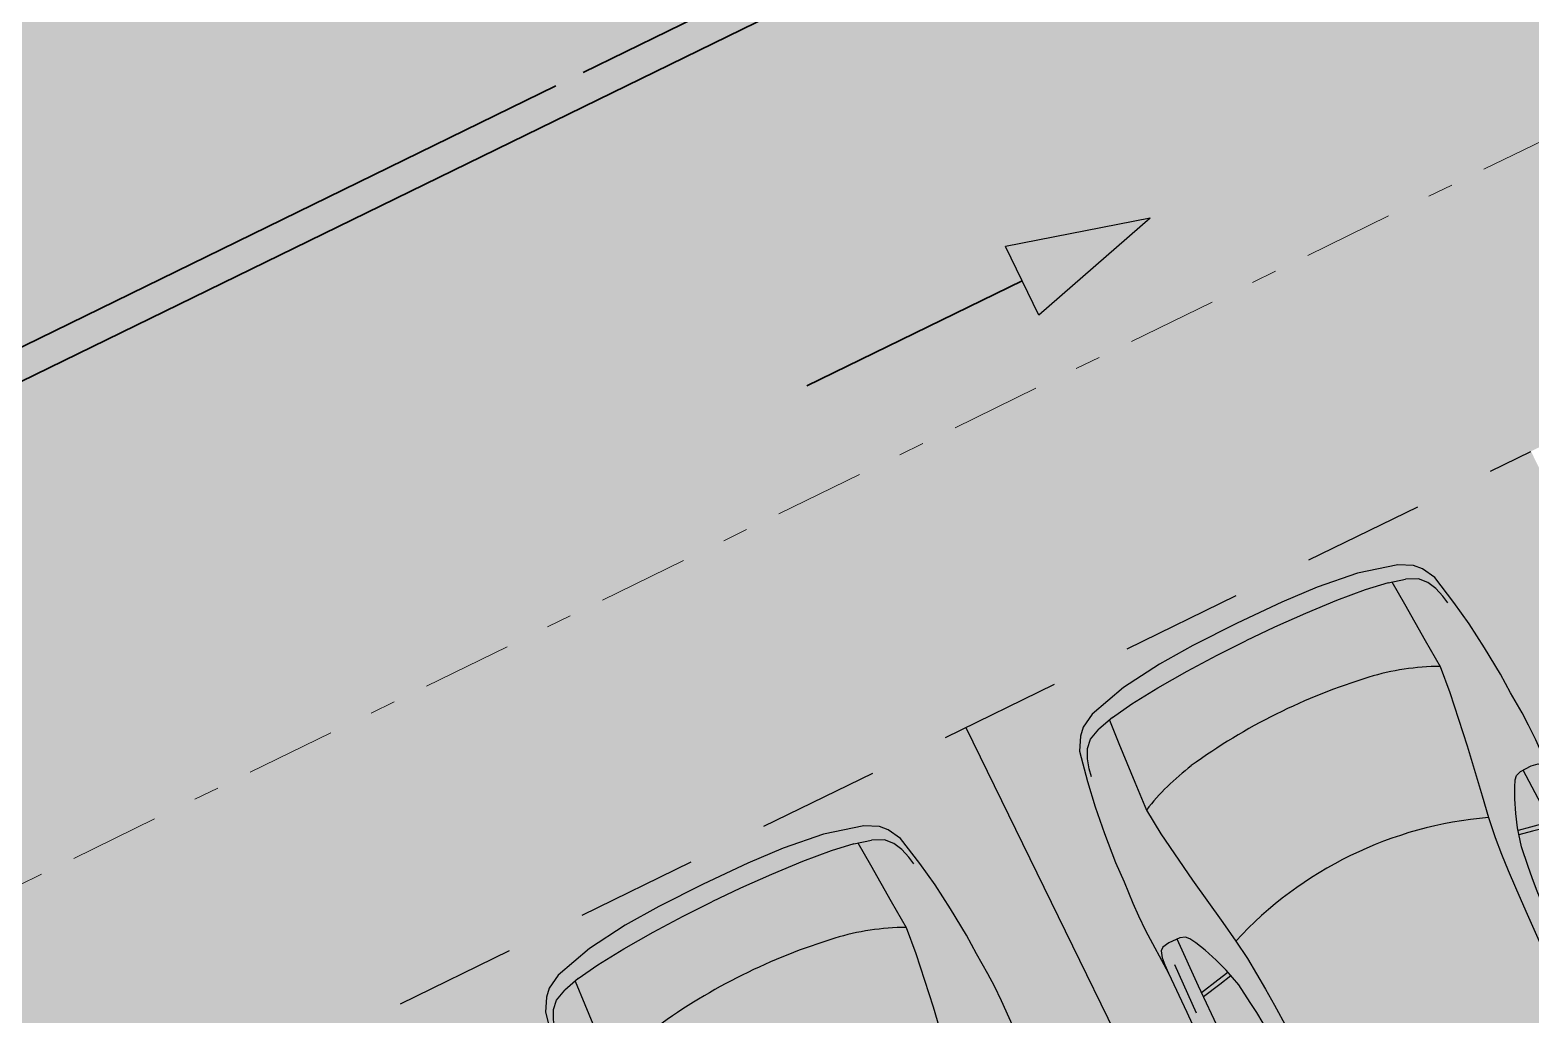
# Model space of a CAD drawing. Header units: metres. Extents: x 7511783 to 7512372, y 4692307 to 4692611.
# Drawn here: x 7511878.24 to 7511884.13, y 4692367.49 to 4692371.36 of the extents above; entities that cross this region are included whole.
import ezdxf

# ---------------------------------------------------------------- set-up
doc = ezdxf.new("R2010")
doc.units = ezdxf.units.M
doc.linetypes.add('Dot & Dashed', pattern=[670.2777624130249, 352.777767181396, -176.388883590699, 0, -141.11111164093])
doc.linetypes.add('Long Dashed', pattern=[793.7499761581423, 476.2499928474427, -317.4999833106997])
for name, color, linetype, lineweight, true_color in [('A - Fill Zone_Pen_No__102', 7, 'Continuous', 0, 0xcccccc), ('A - Fill Zone_Pen_No__176', 7, 'Continuous', 0, 0x93a0c6), ('A - Muret_Pen_No__102', 7, 'Continuous', 0, 0xcccccc), ('A -Polyline_Pen_No__48', 7, 'Continuous', 0, 0xa80f02), ('A -Polyline_Pen_No__8', 7, 'Continuous', 0, 0xa80f02), ('Marker - Section_Pen_No__85', 7, 'Continuous', 0, 0x80c2ff)]:
    doc.layers.add(name, color=color, linetype=linetype, lineweight=lineweight, true_color=true_color)
for name, color, linetype, lineweight in [('A - Muret', 7, 'Continuous', 0), ('A - Muret_Pen_No__7', 7, 'Continuous', 0), ('A -Polyline', 7, 'Continuous', 0), ('A -Polyline_Pen_No__42', 8, 'Continuous', 0), ('bodrum 1 garazhat projekt', 7, 'Continuous', 0), ('garazhat-netw-amiri - b1', 20, 'Continuous', 0), ('Interior - Furniture _Pen_No__42', 8, 'Continuous', 0), ('Marker - Section', 7, 'Continuous', 0)]:
    doc.layers.add(name, color=color, linetype=linetype, lineweight=lineweight)

# ---------------------------------------------------------------- blocks, each defined once
blk = doc.blocks.new('Wall_36', base_point=(28500.00000000001, -19000.83534970144))
at = {"layer": 'A - Muret_Pen_No__102', "linetype": 'Continuous', "lineweight": 0, "true_color": 0xcccccc}
blk.add_hatch(color=254, dxfattribs=at).paths.add_polyline_path([(37900, -18880.83528241819), (32600.0000596047, -18880.83528241819), (32600.0000596047, -19000.83597085249), (37900, -19000.83597085249)])
at = {"layer": 'A - Muret_Pen_No__7', "color": 7, "linetype": 'Continuous', "lineweight": 35, "flags": 128}
for points in [[(35189.99999999999, -18880.83534970144), (32599.99999999999, -18880.83534970144)], [(37900, -18880.83534970144), (35309.99999999999, -18880.83534970144)], [(32600.00000000004, -19000.83534970144), (37900.00000000002, -19000.83534970144)]]:
    blk.add_lwpolyline(points, dxfattribs=at)
blk = doc.blocks.new('Car 05 22')
at = {"layer": 'Interior - Furniture _Pen_No__42', "color": 8, "linetype": 'Continuous', "lineweight": 25}
for p, q in [((1961.117547741, 983.2211582230001), (1928.938242309, 983.2211582230001)), ((1928.938242309, 983.2211582230001), (1957.843908175, 858.0544967500001)), ((1996.903176747, 974.9060932166), (1961.117547741, 983.2211582230001)), ((2026.89661068, 945.007687052), (1996.903176747, 974.9060932166)), ((2054.5732194, 897.577022836), (2026.89661068, 945.007687052)), ((2067.91700908, 857.6794056350002), (2054.5732194, 897.577022836)), ((-372.3345973750002, 830.2299334650002), (-483.1389679684001, 817.2581826864)), ((-251.752794228, 841.0437339470001), (-372.3345973750002, 830.2299334650002)), ((-168.2198443133, 844.6061713611999), (-251.752794228, 841.0437339470001)), ((-78.35772569479998, 850.6357850930001), (-168.2198443133, 844.6061713611999)), ((-24.036324899, 852.2918850640001), (-78.35772569479998, 850.6357850930001)), ((40.3182760438, 852.333685063), (-24.036324899, 852.2918850640001)), ((230.8030912739, 845.5192631063), (40.3182760438, 852.333685063)), ((129.0398444, 820.468777931), (138.8862428820001, 832.3883788069999)), ((138.8862428820001, 832.3883788069999), (165.168377873, 840.2758852750001)), ((165.168377873, 840.2758852750001), (194.733578306, 844.324685204)), ((194.733578306, 844.324685204), (230.803091274, 845.519263106)), ((400.0158099590001, 847.5968063790001), (230.8030912739, 845.5192631063)), ((590.7241636140001, 851.6786068920002), (400.0158099590001, 847.5968063790001)), ((856.5325990199999, 856.1697074550001), (590.7241636140001, 851.6786068920002)), ((1129.8609284, 858.5331077519999), (856.5325990199999, 856.1697074550001)), ((1119.51383092, 833.267204581), (1115.14443198, 808.9482015290001)), ((1120.16623076, 836.3248049650001), (1119.51383092, 833.267204581)), ((1120.69723063, 838.160005195), (1120.16623076, 836.3248049650001)), ((1129.8609284, 858.5331077519999), (1120.69723063, 838.160005195)), ((1536.1071561, 860.3802508980001), (1129.8609284, 858.5331077519999)), ((1162.63563846, 830.4777734580001), (1220.13025657, 829.0713745190002)), ((1220.13025657, 829.0713745190002), (1369.65750367, 831.4890726950001)), ((1957.843908175, 858.0544967500001), (1536.1071561, 860.3802508980001)), ((1957.84390817, 858.0544967500001), (1977.22141076, 777.427813481)), ((2119.91703998, 857.4374531180001), (2067.91700908, 857.6794056350002)), ((2075.28112592, 835.6608695470001), (2067.91700908, 857.6794056350002)), ((2075.2191259, 809.398389361), (2075.28112592, 835.6608695470001)), ((2193.165590015, 856.4504063259001), (2119.91703998, 857.4374531180001)), ((2166.81146925, 813.8145374840001), (2182.27381684, 834.0818412380002)), ((2182.27381684, 834.0818412380002), (2193.16559002, 856.4504063260001)), ((2808.01466132, 852.5547640039999), (2193.165590015, 856.4504063259001)), ((2855.7113639, 852.6327640009999), (2808.01466132, 852.5547640039999)), ((2808.01466132, 852.5547640039999), (2876.86636504, 843.3172643940001)), ((2891.44016583, 852.528764005), (2855.7113639, 852.6327640009999)), ((2876.86636504, 843.3172643940001), (2954.16376923, 813.731165643)), ((2922.51356751, 852.0343640259999), (2891.44016583, 852.528764005)), ((2904.11849592, 832.8863289209999), (2905.06820589, 832.837990116)), ((2945.17226874, 849.4061641369999), (2922.51356751, 852.0343640259999)), ((2989.61447115, 839.6482645490003), (2945.17226874, 849.4061641369999)), ((3013.55027244, 833.064864827), (2989.61447115, 839.6482645490003)), ((3154.26138006, 782.5577669589999), (3013.55027244, 833.064864827)), ((-706.3378894982, 775.7872218095), (-757.6903274910002, 747.022066986)), ((-585.227090103, 801.027979058), (-706.3378894982, 775.7872218095)), ((-626.571782751, 772.4860242179999), (-664.8727541800001, 760.961322365)), ((-594.8871138119998, 778.489558035), (-626.571782751, 772.4860242179999)), ((-483.1389679684001, 817.2581826864), (-585.227090103, 801.027979058)), ((124.560977278, 791.396786131), (129.0398444, 820.468777931)), ((125.693926866, 743.8968737240001), (124.560977278, 791.396786131)), ((210.873013229, 809.231738788), (418.0703055720001, 816.1926024380002)), ((813.6270094460001, 769.327996556), (521.950780327, 764.672895972)), ((1108.59023357, 773.98329714), (813.6270094460001, 769.327996556)), ((1036.25651944, 772.8416796290002), (996.5002997029999, 578.7916468290002)), ((1041.96657906, 578.0240872360001), (1107.56627095, 773.967136299)), ((1173.32542975, 774.8950612010001), (1090.33970038, 577.8925306800002)), ((1115.14443198, 808.9482015290001), (1108.59023357, 773.98329714)), ((1108.59023357, 773.98329714), (1537.61805657, 780.0259473990001)), ((1537.61805657, 780.0256115210001), (1974.99295641, 786.0764425990001)), ((1939.15395607, 686.22492547), (1995.917261, 777.427813481)), ((1977.22141076, 777.427813481), (2019.59119012, 777.427813481)), ((2019.59119012, 777.427813481), (2044.48611622, 783.069509224)), ((2044.48611622, 783.069509224), (2063.35562216, 792.2740022800001)), ((2063.35562216, 792.2740022800001), (2070.42572439, 799.8521965630001)), ((2068.68333559, 787.696981005), (2065.39356605, 794.4584027669999)), ((2068.68333559, 787.696981005), (2148.02030692, 790.4828861469999)), ((2070.42572439, 799.8521965630001), (2075.2191259, 809.398389361)), ((2106.51930118, 732.1586113790001), (2148.02030692, 790.4828861469999)), ((2148.02030692, 790.4828861469999), (2166.81146925, 813.8145374840001)), ((2148.02030692, 790.4828861469999), (2205.61920777, 792.204186117)), ((2205.61920777, 792.204186117), (2227.21980808, 791.0038861380001)), ((2226.59190807, 769.8777067159999), (2213.53100788, 762.9814866290001)), ((2234.36910819, 773.9630864369999), (2226.59190807, 769.8828865080001)), ((2227.21980808, 791.0038861380001), (2232.61990816, 790.0299861550001)), ((2232.61990816, 790.0299861550001), (2237.93539134, 787.287122525)), ((2238.46067648, 776.864360243), (2234.36910819, 773.9630864369999)), ((2240.81890828, 784.0391862600001), (2237.93539134, 787.287122525)), ((2238.46067648, 776.864360243), (2240.85090828, 780.520986322)), ((2240.85090828, 780.520986322), (2240.81890828, 784.0391862600001)), ((2954.16376923, 813.731165643), (3075.78877375, 774.6896785450001)), ((3100.48402088, 763.1120866269999), (3075.78877375, 774.6896785450001)), ((3235.883818752, 747.6101556219), (3154.26138006, 782.5577669589999)), ((-784.8200333720001, 721.8124613509999), (-815.0478655078001, 667.7598955197003)), ((-757.6903274910002, 747.022066986), (-784.8200333720001, 721.8124613509999)), ((-729.425104913, 716.3992494200002), (-750.5770825730001, 669.7773949330001)), ((-701.0941271610001, 743.2591195180001), (-729.425104913, 716.3992494200002)), ((-664.8727541800001, 760.961322365), (-701.0941271610001, 743.2591195180001)), ((327.3887276080001, 761.9208956260001), (125.394377448, 756.455747737)), ((132.4291391170001, 722.8048827370001), (125.693926866, 743.8968737240001)), ((146.670770152, 710.6062742990001), (132.4291391170001, 722.8048827370001)), ((171.252864179, 696.6287725440002), (146.670770152, 710.6062742990001)), ((521.950780327, 764.672895972), (327.3887276080001, 761.9208956260001)), ((355.2943663540001, 762.315609428), (339.1227247570001, 683.1192857359999)), ((373.4006373970001, 762.571715197), (357.2289958010001, 683.375391506)), ((2000.39650233, 701.5917706940002), (2213.53100788, 762.9814866290001)), ((2213.53100788, 762.9814866290001), (2238.34670825, 752.240186817)), ((2238.34670825, 752.240186817), (2258.53170854, 739.7174870370001)), ((2258.53170854, 739.7174870370001), (2269.0398087, 731.086787188)), ((2269.0398087, 731.086787188), (2278.83550884, 721.9650873480001)), ((2278.83550884, 721.9650873480001), (2293.79610906, 697.650987774)), ((3022.47491973, 758.305686711), (3023.66221975, 762.4851866380001)), ((3024.49924208, 753.7186598590001), (3022.47491973, 758.305686711)), ((3023.66221975, 762.4851866380001), (3034.64521991, 765.0503865930001)), ((3037.91041996, 743.452886971), (3024.49924208, 753.7186598590001)), ((3034.64521991, 765.0503865930001), (3046.93432009, 763.817386614)), ((3050.61522015, 730.6688871950001), (3037.91041996, 743.452886971)), ((3046.93432009, 763.817386614), (3060.9451203, 762.9292866300001)), ((3064.50712035, 714.6457874760001), (3050.61522015, 730.6688871950001)), ((3060.9451203, 762.9292866300001), (3089.85712072, 757.3861867269999)), ((3076.97452053, 697.807687771), (3064.50712035, 714.6457874760001)), ((3089.85712072, 757.3861867269999), (3108.43932099, 751.4304868319999)), ((3114.13862108, 753.311186799), (3100.48402088, 763.1120866269999)), ((3108.43932099, 751.4304868319999), (3122.8656212, 746.435986919)), ((3122.8656212, 746.435986919), (3114.13862108, 753.311186799)), ((3170.0706946, 726.5554905960001), (3122.8656212, 746.435986919)), ((3211.69204952, 701.0151137130001), (3170.0706946, 726.5554905960001)), ((3269.07948628, 728.3294692490001), (3235.883818752, 747.6101556219)), ((3298.56678787, 705.6390702070001), (3269.07948628, 728.3294692490001)), ((-815.0478655078001, 667.7598955197003), (-855.0523550635, 511.0116477078998)), ((-768.27197925, 602.2788720830002), (-750.5770825730001, 669.7773949330001)), ((212.566754139, 676.5412700230003), (171.252864179, 696.6287725440002)), ((266.3151410770001, 654.566867265), (212.566754139, 676.5412700230003)), ((319.490328155, 636.426864989), (266.3151410770001, 654.566867265)), ((339.1227247570001, 683.1192857359999), (329.5580559370001, 633.867334886)), ((357.2289958010001, 683.375391506), (346.76505809, 629.492778784)), ((2000.39650233, 701.5917706940002), (1730.35620914, 633.8338533080002)), ((1952.84760406, 621.338789111), (2122.04550654, 659.9572884350001)), ((2122.04550654, 659.9572884350001), (2293.79610906, 697.650987774)), ((2293.79610906, 697.650987774), (2317.1870094, 700.7385877199999)), ((2293.79610906, 697.6386630720001), (2293.79610906, 697.650987774)), ((2317.1870094, 700.7385877199999), (2345.74280982, 702.7498876850002)), ((2355.13419975, 639.912801441), (2317.1870094, 700.7385877199999)), ((2345.74280982, 702.7498876850002), (2378.92931031, 702.0184876970001)), ((2410.10490185, 649.1086815510001), (2378.92931031, 702.0184876970001)), ((2378.92931031, 702.0184876970001), (2410.57231077, 694.202887834)), ((2436.02871163, 583.2244924540001), (2410.10490185, 649.1086815510001)), ((2410.57231077, 694.202887834), (2410.58631694, 694.1782473540002)), ((2428.73881104, 681.706188053), (2410.57231077, 694.202887834)), ((2428.73881104, 681.706188053), (2457.25830016, 700.0355353230001)), ((2428.77597173, 681.7007453250001), (2428.73881104, 681.706188053)), ((2428.77597173, 681.7007453250001), (2456.66545813, 639.8418234830003)), ((2457.25830016, 700.0355353230001), (2535.4819126, 697.9905877680001)), ((2535.4226126, 697.9916562040003), (2673.21491462, 695.5089878119999)), ((2535.46586986, 697.9894090810001), (2535.4819126, 697.988971943)), ((2673.21491462, 695.5089878119999), (2787.200816290001, 691.4809878819999)), ((2787.200816290001, 691.4809878819999), (2868.41581748, 687.223087957)), ((2868.39588233, 687.2248867100001), (2959.72331881, 678.984388101)), ((2959.72331881, 678.984388101), (2868.41581748, 687.1969879569999)), ((2959.72331881, 678.984388101), (3047.2313201, 666.2002883250001)), ((3047.20992906, 666.2041971140002), (3100.00912087, 656.556188494)), ((3100.00912087, 656.556188494), (3076.97452053, 697.807687771)), ((3152.92075342, 553.873393456), (3100.00912087, 656.556188494)), ((3254.25934432, 663.1775183300001), (3211.69204952, 701.0151137130001)), ((3301.86726379, 602.8090087200001), (3254.25934432, 663.1775183300001)), ((3337.33388997, 663.380671991), (3298.56678787, 705.6390702070001)), ((3374.49419199, 603.583974516), (3337.33388997, 663.380671991)), ((-768.27197925, 602.2788720830002), (-782.764796709, 510.0106247469999)), ((-764.3441764490001, 617.261773195), (-665.7281459970001, 623.9546285630003)), ((-665.7281459970001, 623.9546285630003), (-500.877431885, 634.180288886)), ((-500.877431885, 634.180288886), (-383.0238853850001, 641.9613403830001)), ((-383.0238853850001, 641.9613403830001), (-274.2208861730001, 631.3184000780001)), ((-274.2208861730001, 631.3184000780001), (-56.40485420300001, 600.536895199)), ((-56.40485420300001, 600.536895199), (145.941775497, 566.5900898169999)), ((392.7088835140001, 617.8124267930001), (319.490328155, 636.426864989)), ((474.8166917820001, 607.105387857), (392.7088835140001, 617.8124267930001)), ((521.3449804749999, 601.6186871690002), (474.8166917820001, 607.105387857)), ((569.993568652, 596.838186569), (521.3449804749999, 601.6186871690002)), ((652.59274858, 590.9845858339999), (569.993568652, 596.838186569)), ((772.8388193580001, 584.9903850819999), (652.59274858, 590.9845858339999)), ((1483.8761315, 590.1361862749999), (1403.02450604, 584.4121905939999)), ((1562.00595611, 600.5964783840001), (1483.8761315, 590.1361862749999)), ((1730.35620914, 633.8338533080002), (1562.00595611, 600.5964783840001)), ((1779.61280153, 581.7538898049999), (1952.84760406, 621.338789111)), ((2379.77420337, 575.387091212), (2355.13301598, 639.9159014410001)), ((2456.66545813, 639.8418234830003), (2487.23639187, 574.2621729599999)), ((3301.86726379, 602.8090087200001), (3346.01551313, 501.42179807)), ((3418.40079436, 512.743978351), (3374.49419199, 603.583974516)), ((145.941775497, 566.5900898169999), (233.261172115, 552.312592089)), ((233.261172115, 552.312592089), (315.3092800730001, 541.359190513)), ((315.2936019620001, 541.3606176840001), (384.2945810830001, 535.0794906230002)), ((384.2815104790001, 535.0803623180001), (454.174320738, 530.4191213629999)), ((454.170282107, 530.4193907049998), (526.242583163, 526.2868907769998)), ((907.266686691, 580.298084493), (772.8388193580001, 584.9903850819999)), ((1041.96657906, 578.0240872360001), (907.266686691, 580.298084493)), ((1227.79815085, 577.518695794), (1041.96657906, 578.0240872360001)), ((1316.09897866, 580.475793563), (1227.79815085, 577.518695794)), ((1403.02450604, 584.4121905939999), (1316.09897866, 580.475793563)), ((1510.85529759, 527.5929907539999), (1554.25309822, 533.0576906580002)), ((1554.25309822, 533.0576906580002), (1596.82961355, 540.969674969)), ((1597.28918852, 541.1774857889999), (1596.65116701, 540.8889849259999)), ((1610.72419049, 544.0665862469999), (1779.61280153, 581.7538898049999)), ((2397.33410595, 514.2584815219999), (2379.77250853, 575.3929912130001)), ((2453.63941421, 521.616582688), (2436.02871163, 583.2244924540001)), ((2487.23639187, 574.2621729599999), (2491.79934275, 562.0052962960002)), ((2491.79994982, 562.0052962960002), (2517.90263133, 477.034766618)), ((3189.62073735, 475.569766106), (3152.92075342, 553.873393456)), ((-855.0523550635, 511.0116477078998), (-874.6778528530002, 344.9579771100001)), ((-782.7621654889999, 510.0273763590001), (-794.5333543099999, 390.6265818930001)), ((526.2331313149999, 526.287307384), (627.7018846490002, 521.814890855)), ((627.6985462070002, 521.8149872519999), (756.75876515, 518.0884218199999)), ((756.75876515, 518.0884218199999), (1322.62824821, 518.052230308)), ((1322.62824821, 518.052230308), (1420.49779626, 521.6528908580001)), ((1420.49066257, 521.652523245), (1466.64156934, 524.030772681)), ((1466.62639694, 524.029990817), (1510.87647584, 527.594696836)), ((2419.31580918, 395.73626267), (2397.33316008, 514.2635815229999)), ((2477.61661773, 401.0764635800001), (2453.63941421, 521.616582688)), ((2517.90263133, 477.034766618), (2537.54372273, 384.081034151)), ((3199.39883308, 466.7584630290001), (3189.62073735, 475.569766106)), ((3346.01551313, 501.42179807), (3374.29746586, 419.557472908)), ((3457.47689648, 393.098483403), (3418.40079436, 512.743978351)), ((3220.69886845, 454.3885401880001), (3199.39883308, 466.7584630290001)), ((3256.10680826, 439.241753418), (3220.67662376, 454.401458713)), ((3288.39019413, 425.101248479), (3256.10680826, 439.241753418)), ((3319.36158057, 408.4128426500001), (3288.39019413, 425.101248479)), ((3391.09039087, 344.247647689), (3374.29746586, 419.557472908)), ((-794.5333543099999, 390.6265818930001), (-802.432846809, 258.715288008)), ((2433.73206705, 266.091642182), (2419.31580918, 395.73626267)), ((2493.88922012, 269.050242651), (2477.61661773, 401.0764635800001)), ((2537.54372273, 384.081034151), (2551.45611664, 285.6281997640001)), ((3353.46269085, 384.251283776), (3319.36158057, 408.4128426500001)), ((3321.23357975, 370.497229407), (3320.99727986, 362.132926485)), ((3320.99727986, 362.132926485), (3338.31527228, 276.8564967000001)), ((3324.65427826, 377.297531782), (3321.23357975, 370.497229407)), ((3328.30797666, 379.591332583), (3324.65427826, 377.297531782)), ((3338.46837221, 379.452332535), (3328.30797666, 379.591332583)), ((3363.6407612, 357.8117249760001), (3338.46837221, 379.452332535)), ((3377.18239213, 359.973484801), (3353.46269085, 384.251283776)), ((3396.66521323, 315.8049103040001), (3363.6407612, 357.8117249760001)), ((3391.09039087, 344.247647689), (3377.18239213, 359.973484801)), ((3468.34279707, 330.9338860280001), (3457.47689648, 393.098483403)), ((-874.6778528530002, 344.9579771100001), (-882.9440546450002, 194.680643518)), ((3408.0703938, 289.3779877820002), (3396.66521323, 315.8049103040001)), ((3474.4914974, 263.721088865), (3468.34279707, 330.9338860280001)), ((-802.432846809, 258.715288008), (-806.813142649, 124.936494209)), ((2441.61713002, 131.955220918), (2433.73181129, 266.093942182)), ((2503.10292147, 133.173421111), (2493.88922012, 269.050242651)), ((2551.45611664, 285.6281997640001), (2559.71041303, 193.693567653)), ((3338.31527228, 276.8564967000001), (3351.88296634, 172.661960307)), ((3408.0703938, 289.3779877820002), (3413.77629411, 267.259988716)), ((3413.77548775, 267.2641933500001), (3418.45445829, 242.866384828)), ((3418.45219437, 242.878189745), (3424.04489467, 200.723791525)), ((3478.33319761, 199.9171915590001), (3474.4914974, 263.721088865)), ((-882.9440546450002, 194.680643518), (-885.376707689, 0)), ((2559.71041303, 193.693567653), (2564.38081099, 101.185635342)), ((3424.04489467, 200.723791525), (3427.72848251, 152.023715234)), ((3479.35651311, 164.9481933352), (3478.33319761, 199.9171915590001)), ((-806.813142649, 124.936494209), (-808.0470753050001, 0)), ((2444.0197128, -0.02730000432770001), (2441.61701245, 131.957220918)), ((2506.01959488, -3.859767548100002e-13), (2503.10292147, 133.173421111)), ((3351.88296634, 172.661960307), (3358.34376351, 75.87012649980001)), ((3432.36383112, 39.98011396419999), (3427.72848251, 152.023715234)), ((3489.51959821, 164.9481933352), (3479.35651311, 164.9481933352)), ((3489.51959821, -164.9481933352), (3489.51959821, 164.9481933352)), ((2564.38081099, 101.185635342), (2566.01761027, -0.006100002130650002)), ((3353.95786543, 27.8932505984), (3358.34376351, 75.87012649980001)), ((-885.376707689, 0), (-882.9440546450002, -194.680643518)), ((-806.813142649, -124.936494209), (-808.0470753050001, 1.476718538480001e-13)), ((2444.0197128, 0.02730000432710001), (2441.61701245, -131.957220918)), ((2564.38081099, -101.185635342), (2566.01761027, 0.006100002129970001)), ((3353.95786543, 27.8932505984), (3353.95786543, -0.7649002671629999)), ((3353.95786543, -27.8932505984), (3353.95786543, 0.7649002671619999)), ((3370.89075802, 11.7411041009), (3370.32315827, -0.7649002671629999)), ((3370.89075802, -11.7411041009), (3370.32315827, 0.7649002671619999)), ((3372.49235732, 23.6550082622), (3370.89075802, 11.7411041009)), ((3376.26728506, 38.993950924), (3372.49235732, 23.6550082622)), ((3381.98685317, 46.5714162664), (3376.26728506, 38.993950924)), ((3386.21005132, 48.3522168884), (3381.98685317, 46.5714162664)), ((3386.21005132, 48.3522168884), (3394.28954778, 48.3522168884)), ((3398.51284593, 46.5714162664), (3394.28954778, 48.3522168884)), ((3404.23226311, 38.99375151340001), (3398.51284593, 46.5714162664)), ((3404.23226311, 38.99375151340001), (3408.00714178, 23.6550082622)), ((3408.00714178, 23.6550082622), (3409.76654101, 8.055102813469999)), ((3409.76654101, 8.055102813469999), (3409.76654101, -4.961309141290002e-13)), ((3431.76949509, 57.3729975776), (3431.76949509, 56.7710829698)), ((3432.04453126, -0.0109000038072), (3432.36383112, 39.98011396419999)), ((3432.04453126, 0.0109000038063), (3432.36383112, -39.98011396419999)), ((2506.01959488, -2.780368116010001e-13), (2503.10292147, -133.173421111)), ((3353.95786543, -27.8932505984), (3358.34376351, -75.87012649980001)), ((3372.49235732, -23.6550082622), (3370.89075802, -11.7411041009)), ((3376.26728506, -38.993950924), (3372.49235732, -23.6550082622)), ((3381.98685317, -46.5714162664), (3376.26728506, -38.993950924)), ((3386.21005132, -48.3522168884), (3381.98685317, -46.5714162664)), ((3386.21005132, -48.3522168884), (3394.28954778, -48.3522168884)), ((3398.51284593, -46.5714162664), (3394.28954778, -48.3522168884)), ((3404.23226311, -38.99375151340001), (3398.51284593, -46.5714162664)), ((3404.23226311, -38.99375151340001), (3408.00714178, -23.6550082622)), ((3408.00714178, -23.6550082622), (3409.76654101, -8.055102813469999)), ((3409.76654101, -8.055102813469999), (3409.76654101, -3.892295027780001e-13)), ((3432.36383112, -39.98011396419999), (3427.72848251, -152.023715234)), ((3431.76949509, -57.3729975776), (3431.76949509, -56.7710829698)), ((2559.71041303, -193.693567653), (2564.38081099, -101.185635342)), ((3351.88296634, -172.661960307), (3358.34376351, -75.87012649980001)), ((-802.432846809, -258.715288008), (-806.813142649, -124.936494209)), ((2441.61713002, -131.955220918), (2433.73181129, -266.093942182)), ((2503.10292147, -133.173421111), (2493.88922012, -269.050242651)), ((3338.31527228, -276.8564967000001), (3351.88296634, -172.661960307)), ((3424.04489467, -200.723791525), (3427.72848251, -152.023715234)), ((3478.33319761, -199.9171915590001), (3479.35651311, -164.9481933352)), ((3479.35651311, -164.9481933352), (3489.51959821, -164.9481933352)), ((-882.9440546450002, -194.680643518), (-874.6778528530002, -344.9579771100001)), ((2551.45611664, -285.6281997640001), (2559.71041303, -193.693567653)), ((3418.45219437, -242.878189745), (3424.04489467, -200.723791525)), ((3474.4914974, -263.721088865), (3478.33319761, -199.9171915590001)), ((-794.5333543099999, -390.6265818930001), (-802.432846809, -258.715288008)), ((2433.73206705, -266.091642182), (2419.31580918, -395.73626267)), ((2493.88922012, -269.050242651), (2477.61661773, -401.0764635800001)), ((2537.54372273, -384.081034151), (2551.45611664, -285.6281997640001)), ((3320.99727986, -362.132926485), (3338.31527228, -276.8564967000001)), ((3408.0703938, -289.3779877820002), (3396.66521323, -315.8049103040001)), ((3408.0703938, -289.3779877820002), (3413.77629411, -267.259988716)), ((3413.77548775, -267.2641933500001), (3418.45445829, -242.866384828)), ((3468.34279707, -330.9338860280001), (3474.4914974, -263.721088865)), ((-874.6778528530002, -344.9579771100001), (-855.0523550635, -511.0116477078998)), ((3396.66521323, -315.8049103040001), (3363.6407612, -357.8117249760001)), ((3391.09039087, -344.247647689), (3374.29746586, -419.557472908)), ((3391.09039087, -344.247647689), (3377.18239213, -359.973484801)), ((3457.47689648, -393.098483403), (3468.34279707, -330.9338860280001)), ((-782.7621654889999, -510.0273763590001), (-794.5333543099999, -390.6265818930001)), ((2419.31580918, -395.73626267), (2397.33316008, -514.2635815229999)), ((2477.61661773, -401.0764635800001), (2453.63941421, -521.616582688)), ((2517.90263133, -477.034766618), (2537.54372273, -384.081034151)), ((3319.36158057, -408.4128426500001), (3288.39019413, -425.101248479)), ((3353.46269085, -384.251283776), (3319.36158057, -408.4128426500001)), ((3321.23357975, -370.497229407), (3320.99727986, -362.132926485)), ((3324.65427826, -377.297531782), (3321.23357975, -370.497229407)), ((3328.30797666, -379.591332583), (3324.65427826, -377.297531782)), ((3338.46837221, -379.452332535), (3328.30797666, -379.591332583)), ((3363.6407612, -357.8117249760001), (3338.46837221, -379.452332535)), ((3377.18239213, -359.973484801), (3353.46269085, -384.251283776)), ((3418.40079436, -512.743978351), (3457.47689648, -393.098483403)), ((3199.39883308, -466.7584630290001), (3189.62073735, -475.569766106)), ((3220.69886845, -454.3885401880001), (3199.39883308, -466.7584630290001)), ((3256.10680826, -439.241753418), (3220.67662376, -454.401458713)), ((3288.39019413, -425.101248479), (3256.10680826, -439.241753418)), ((3346.01551313, -501.42179807), (3374.29746586, -419.557472908)), ((-855.0523550635, -511.0116477078998), (-815.0478655078001, -667.7598955197003)), ((-768.27197925, -602.2788720830002), (-782.764796709, -510.0106247469999)), ((454.170282107, -530.4193907049998), (526.242583163, -526.2868907769998)), ((526.2331313149999, -526.287307384), (627.7018846490002, -521.814890855)), ((627.6985462070002, -521.8149872519999), (756.75876515, -518.0884218199999)), ((756.75876515, -518.0884218199999), (1322.62824821, -518.052230308)), ((1322.62824821, -518.052230308), (1420.49779626, -521.6528908580001)), ((1420.49066257, -521.652523245), (1466.64156934, -524.030772681)), ((1466.62639694, -524.029990817), (1510.87647584, -527.594696836)), ((1510.85529759, -527.5929907539999), (1554.25309822, -533.0576906580002)), ((2397.33410595, -514.2584815219999), (2379.77250853, -575.3929912130001)), ((2453.63941421, -521.616582688), (2436.02871163, -583.2244924540001)), ((2491.79994982, -562.0052962960002), (2517.90263133, -477.034766618)), ((3189.62073735, -475.569766106), (3152.92075342, -553.873393456)), ((3301.86726379, -602.8090087200001), (3346.01551313, -501.42179807)), ((3374.49419199, -603.583974516), (3418.40079436, -512.743978351)), ((-56.40485420300001, -600.536895199), (145.941775497, -566.5900898169999)), ((145.941775497, -566.5900898169999), (233.261172115, -552.312592089)), ((233.261172115, -552.312592089), (315.3092800730001, -541.359190513)), ((315.2936019620001, -541.3606176840001), (384.2945810830001, -535.0794906230002)), ((384.2815104790001, -535.0803623180001), (454.174320738, -530.4191213629999)), ((772.8388193580001, -584.9903850819999), (652.59274858, -590.9845858339999)), ((907.266686691, -580.298084493), (772.8388193580001, -584.9903850819999)), ((1041.96657906, -578.0240872360001), (907.266686691, -580.298084493)), ((1036.25651944, -772.8416796290002), (996.5002997029999, -578.7916468290002)), ((1227.79815085, -577.518695794), (1041.96657906, -578.0240872360001)), ((1041.96657906, -578.0240872360001), (1107.56627095, -773.967136299)), ((1173.32542975, -774.8950612010001), (1090.33970038, -577.8925306800002)), ((1316.09897866, -580.475793563), (1227.79815085, -577.518695794)), ((1403.02450604, -584.4121905939999), (1316.09897866, -580.475793563)), ((1483.8761315, -590.1361862749999), (1403.02450604, -584.4121905939999)), ((1554.25309822, -533.0576906580002), (1596.82961355, -540.969674969)), ((1597.28918852, -541.1774857889999), (1596.65116701, -540.8889849259999)), ((1610.72419049, -544.0665862469999), (1779.61280153, -581.7538898049999)), ((1779.61280153, -581.7538898049999), (1952.84760406, -621.338789111)), ((2379.77420337, -575.387091212), (2355.13301598, -639.9159014410001)), ((2436.02871163, -583.2244924540001), (2410.10490185, -649.1086815510001)), ((2456.66545813, -639.8418234830003), (2487.23639187, -574.2621729599999)), ((2487.23639187, -574.2621729599999), (2491.79934275, -562.0052962960002)), ((3152.92075342, -553.873393456), (3100.00912087, -656.556188494)), ((-768.27197925, -602.2788720830002), (-750.5770825730001, -669.7773949330001)), ((-764.3441764490001, -617.261773195), (-665.7281459970001, -623.9546285630003)), ((-665.7281459970001, -623.9546285630003), (-500.877431885, -634.180288886)), ((-500.877431885, -634.180288886), (-383.0238853850001, -641.9613403830001)), ((-383.0238853850001, -641.9613403830001), (-274.2208861730001, -631.3184000780001)), ((-274.2208861730001, -631.3184000780001), (-56.40485420300001, -600.536895199)), ((319.490328155, -636.426864989), (266.3151410770001, -654.566867265)), ((392.7088835140001, -617.8124267930001), (319.490328155, -636.426864989)), ((339.1227247570001, -683.1192857359999), (329.5580559370001, -633.867334886)), ((357.2289958010001, -683.375391506), (346.76505809, -629.492778784)), ((474.8166917820001, -607.105387857), (392.7088835140001, -617.8124267930001)), ((521.3449804749999, -601.6186871690002), (474.8166917820001, -607.105387857)), ((569.993568652, -596.838186569), (521.3449804749999, -601.6186871690002)), ((652.59274858, -590.9845858339999), (569.993568652, -596.838186569)), ((1562.00595611, -600.5964783840001), (1483.8761315, -590.1361862749999)), ((1730.35620914, -633.8338533080002), (1562.00595611, -600.5964783840001)), ((2000.39650233, -701.5917706940002), (1730.35620914, -633.8338533080002)), ((1952.84760406, -621.338789111), (2122.04550654, -659.9572884350001)), ((2355.13419975, -639.912801441), (2317.1870094, -700.7385877199999)), ((2428.77597173, -681.7007453250001), (2456.66545813, -639.8418234830003)), ((3301.86726379, -602.8090087200001), (3254.25934432, -663.1775183300001)), ((3337.33388997, -663.380671991), (3374.49419199, -603.583974516)), ((-815.0478655078001, -667.7598955197003), (-784.8200333720001, -721.8124613509999)), ((-729.425104913, -716.3992494200002), (-750.5770825730001, -669.7773949330001)), ((171.252864179, -696.6287725440002), (146.670770152, -710.6062742990001)), ((212.566754139, -676.5412700230003), (171.252864179, -696.6287725440002)), ((266.3151410770001, -654.566867265), (212.566754139, -676.5412700230003)), ((355.2943663540001, -762.315609428), (339.1227247570001, -683.1192857359999)), ((373.4006373970001, -762.571715197), (357.2289958010001, -683.375391506)), ((1939.15395607, -686.22492547), (1995.917261, -777.427813481)), ((2000.39650233, -701.5917706940002), (2213.53100788, -762.9814866290001)), ((2122.04550654, -659.9572884350001), (2293.79610906, -697.650987774)), ((2278.83550884, -721.9650873480001), (2293.79610906, -697.650987774)), ((2293.79610906, -697.6386630720001), (2293.79610906, -697.650987774)), ((2293.79610906, -697.650987774), (2317.1870094, -700.7385877199999)), ((2317.1870094, -700.7385877199999), (2345.74280982, -702.7498876850002)), ((2345.74280982, -702.7498876850002), (2378.92931031, -702.0184876970001)), ((2410.10490185, -649.1086815510001), (2378.92931031, -702.0184876970001)), ((2378.92931031, -702.0184876970001), (2410.57231077, -694.202887834)), ((2428.73881104, -681.706188053), (2410.57231077, -694.202887834)), ((2410.57231077, -694.202887834), (2410.58631694, -694.1782473540002)), ((2428.77597173, -681.7007453250001), (2428.73881104, -681.706188053)), ((2428.73881104, -681.706188053), (2457.25830016, -700.0355353230001)), ((2457.25830016, -700.0355353230001), (2535.4819126, -697.9905877680001)), ((2535.4226126, -697.9916562040003), (2673.21491462, -695.5089878119999)), ((2535.46586986, -697.9894090810001), (2535.4819126, -697.988971943)), ((2673.21491462, -695.5089878119999), (2787.200816290001, -691.4809878819999)), ((2787.200816290001, -691.4809878819999), (2868.41581748, -687.223087957)), ((2868.39588233, -687.2248867100001), (2959.72331881, -678.984388101)), ((2959.72331881, -678.984388101), (2868.41581748, -687.1969879569999)), ((2959.72331881, -678.984388101), (3047.2313201, -666.2002883250001)), ((3047.20992906, -666.2041971140002), (3100.00912087, -656.556188494)), ((3076.97452053, -697.807687771), (3064.50712035, -714.6457874760001)), ((3100.00912087, -656.556188494), (3076.97452053, -697.807687771)), ((3211.69204952, -701.0151137130001), (3170.0706946, -726.5554905960001)), ((3254.25934432, -663.1775183300001), (3211.69204952, -701.0151137130001)), ((3269.07948628, -728.3294692490001), (3298.56678787, -705.6390702070001)), ((3298.56678787, -705.6390702070001), (3337.33388997, -663.380671991)), ((-784.8200333720001, -721.8124613509999), (-757.6903274910002, -747.022066986)), ((-757.6903274910002, -747.022066986), (-706.3378894982, -775.7872218095)), ((-701.0941271610001, -743.2591195180001), (-729.425104913, -716.3992494200002)), ((-664.8727541800001, -760.961322365), (-701.0941271610001, -743.2591195180001)), ((-626.571782751, -772.4860242179999), (-664.8727541800001, -760.961322365)), ((125.693926866, -743.8968737240001), (124.560977278, -791.396786131)), ((327.3887276080001, -761.9208956260001), (125.394377448, -756.455747737)), ((132.4291391170001, -722.8048827370001), (125.693926866, -743.8968737240001)), ((146.670770152, -710.6062742990001), (132.4291391170001, -722.8048827370001)), ((521.950780327, -764.672895972), (327.3887276080001, -761.9208956260001)), ((813.6270094460001, -769.327996556), (521.950780327, -764.672895972)), ((2106.51930118, -732.1586113790001), (2148.02030692, -790.4828861469999)), ((2213.53100788, -762.9814866290001), (2238.34670825, -752.240186817)), ((2226.59190807, -769.8777067159999), (2213.53100788, -762.9814866290001)), ((2238.34670825, -752.240186817), (2258.53170854, -739.7174870370001)), ((2258.53170854, -739.7174870370001), (2269.0398087, -731.086787188)), ((2269.0398087, -731.086787188), (2278.83550884, -721.9650873480001)), ((3024.49924208, -753.7186598590001), (3022.47491973, -758.305686711)), ((3022.47491973, -758.305686711), (3023.66221975, -762.4851866380001)), ((3023.66221975, -762.4851866380001), (3034.64521991, -765.0503865930001)), ((3037.91041996, -743.452886971), (3024.49924208, -753.7186598590001)), ((3034.64521991, -765.0503865930001), (3046.93432009, -763.817386614)), ((3050.61522015, -730.6688871950001), (3037.91041996, -743.452886971)), ((3046.93432009, -763.817386614), (3060.9451203, -762.9292866300001)), ((3064.50712035, -714.6457874760001), (3050.61522015, -730.6688871950001)), ((3060.9451203, -762.9292866300001), (3089.85712072, -757.3861867269999)), ((3100.48402088, -763.1120866269999), (3075.78877375, -774.6896785450001)), ((3089.85712072, -757.3861867269999), (3108.43932099, -751.4304868319999)), ((3114.13862108, -753.311186799), (3100.48402088, -763.1120866269999)), ((3108.43932099, -751.4304868319999), (3122.8656212, -746.435986919)), ((3122.8656212, -746.435986919), (3114.13862108, -753.311186799)), ((3170.0706946, -726.5554905960001), (3122.8656212, -746.435986919)), ((3154.26138006, -782.5577669589999), (3235.883818752, -747.6101556219)), ((3235.883818752, -747.6101556219), (3269.07948628, -728.3294692490001)), ((-706.3378894982, -775.7872218095), (-585.227090103, -801.027979058)), ((-594.8871138119998, -778.489558035), (-626.571782751, -772.4860242179999)), ((-585.227090103, -801.027979058), (-483.149337101, -817.2569687829999)), ((-483.149337101, -817.2569687829999), (-372.3345973750002, -830.2299334650002)), ((124.560977278, -791.396786131), (129.0398444, -820.468777931)), ((129.0398444, -820.468777931), (138.8862428820001, -832.3883788069999)), ((210.873013229, -809.231738788), (418.0703055720001, -816.1926024380002)), ((1108.59023357, -773.98329714), (813.6270094460001, -769.327996556)), ((1108.59023357, -773.98329714), (1537.61805657, -780.0259473990001)), ((1115.14443198, -808.9482015290001), (1108.59023357, -773.98329714)), ((1119.51383092, -833.267204581), (1115.14443198, -808.9482015290001)), ((1537.61805657, -780.0256115210001), (1974.99295641, -786.0764425990001)), ((1957.84390817, -858.0544967500001), (1977.22141076, -777.427813481)), ((1977.22141076, -777.427813481), (2019.59119012, -777.427813481)), ((2019.59119012, -777.427813481), (2044.48611622, -783.069509224)), ((2044.48611622, -783.069509224), (2063.35562216, -792.2740022800001)), ((2063.35562216, -792.2740022800001), (2070.42572439, -799.8521965630001)), ((2068.68333559, -787.696981005), (2065.39356605, -794.4584027669999)), ((2068.68333559, -787.696981005), (2148.02030692, -790.4828861469999)), ((2070.42572439, -799.8521965630001), (2075.2191259, -809.398389361)), ((2075.2191259, -809.398389361), (2075.28112592, -835.6608695470001)), ((2148.02030692, -790.4828861469999), (2166.81146925, -813.8145374840001)), ((2148.02030692, -790.4828861469999), (2205.61920777, -792.204186117)), ((2166.81146925, -813.8145374840001), (2182.27381684, -834.0818412380002)), ((2205.61920777, -792.204186117), (2227.21980808, -791.0038861380001)), ((2234.36910819, -773.9630864369999), (2226.59190807, -769.8828865080001)), ((2227.21980808, -791.0038861380001), (2232.61990816, -790.0299861550001)), ((2232.61990816, -790.0299861550001), (2237.93539134, -787.287122525)), ((2238.46067648, -776.864360243), (2234.36910819, -773.9630864369999)), ((2240.81890828, -784.0391862600001), (2237.93539134, -787.287122525)), ((2238.46067648, -776.864360243), (2240.85090828, -780.520986322)), ((2240.85090828, -780.520986322), (2240.81890828, -784.0391862600001)), ((2876.86636504, -843.3172643940001), (2954.16376923, -813.731165643)), ((2954.16376923, -813.731165643), (3075.78877375, -774.6896785450001)), ((3013.55027244, -833.064864827), (3154.26138006, -782.5577669589999)), ((-372.3345973750002, -830.2299334650002), (-251.752794228, -841.0437339470001)), ((-251.752794228, -841.0437339470001), (-168.2198443133, -844.6061713611999)), ((-168.2198443133, -844.6061713611999), (-78.35772569479998, -850.6357850930001)), ((-78.35772569479998, -850.6357850930001), (-24.036324899, -852.2918850640001)), ((-24.036324899, -852.2918850640001), (40.3182760438, -852.333685063)), ((40.3182760438, -852.333685063), (230.8030912739, -845.5192631063)), ((138.8862428820001, -832.3883788069999), (165.168377873, -840.2758852750001)), ((165.168377873, -840.2758852750001), (194.733578306, -844.324685204)), ((194.733578306, -844.324685204), (230.803091274, -845.519263106)), ((230.8030912739, -845.5192631063), (400.0158099590001, -847.5968063790001)), ((400.0158099590001, -847.5968063790001), (590.7241636140001, -851.6786068920002)), ((590.7241636140001, -851.6786068920002), (856.5325990199999, -856.1697074550001)), ((856.5325990199999, -856.1697074550001), (1129.8609284, -858.5331077519999)), ((1120.16623076, -836.3248049650001), (1119.51383092, -833.267204581)), ((1120.69723063, -838.160005195), (1120.16623076, -836.3248049650001)), ((1129.8609284, -858.5331077519999), (1120.69723063, -838.160005195)), ((1129.8609284, -858.5331077519999), (1536.1071561, -860.3802508980001)), ((1162.63563846, -830.4777734580001), (1220.13025657, -829.0713745190002)), ((1220.13025657, -829.0713745190002), (1369.65750367, -831.4890726950001)), ((1536.1071561, -860.3802508980001), (1957.84390817, -858.0544967500001)), ((1957.84390817, -858.0544967500001), (1928.938242309, -983.2211582230001)), ((2054.5732194, -897.577022836), (2067.917009081, -857.6794056350002)), ((2075.28112592, -835.6608695470001), (2067.91700908, -857.6794056350002)), ((2067.917009081, -857.6794056350002), (2119.91703998, -857.4374531180001)), ((2119.91703998, -857.4374531180001), (2193.165590015, -856.4504063259001)), ((2182.27381684, -834.0818412380002), (2193.16559002, -856.4504063260001)), ((2193.165590015, -856.4504063259001), (2808.01466132, -852.5547640039999)), ((2808.01466132, -852.5547640039999), (2876.86636504, -843.3172643940001)), ((2808.01466132, -852.5547640039999), (2855.7113639, -852.6327640009999)), ((2855.7113639, -852.6327640009999), (2891.44016583, -852.528764005)), ((2891.44016583, -852.528764005), (2922.51356751, -852.0343640259999)), ((2922.51356751, -852.0343640259999), (2945.17226874, -849.4061641369999)), ((2945.17226874, -849.4061641369999), (2989.61447115, -839.6482645490003)), ((2989.61447115, -839.6482645490003), (3013.55027244, -833.064864827)), ((2026.89661068, -945.007687052), (2054.5732194, -897.577022836)), ((1928.938242309, -983.2211582230001), (1961.117547741, -983.2211582230001)), ((1961.117547741, -983.2211582230001), (1996.903176747, -974.9060932166)), ((1996.903176747, -974.9060932166), (2026.89661068, -945.007687052))]:
    blk.add_line(p, q, dxfattribs=at)
for centre, radius, start, end in [((492.8743121958001, 217.6762888661), 973.2499460396, 154.1544541405, 170.9117329646), ((1649.811844864, 0), 1520.416064058, 158.6992078, 201.3007921999999), ((-1245.217819199, 0), 2907.303426369, 349.2141992177, 10.78580078235001), ((1856.361619248, -1.736472437242), 2353.963924674, 170.8803955853, 189.9222862500999), ((492.8743121958001, -217.6762888661), 973.2499460396, 191.230533967, 205.8455458595)]:
    blk.add_arc(centre, radius, start, end, dxfattribs=at)
blk = doc.blocks.new('Polyline_48', base_point=(7059.059445988567, -9921.926484050666))
at = {"layer": 'A -Polyline_Pen_No__48', "linetype": 'Continuous', "lineweight": 25, "true_color": 0xa80f02}
blk.add_hatch(color=14, dxfattribs=at).paths.add_polyline_path([(8559.059445988567, -9921.926484050637), (7999.251945988564, -9771.926484050648), (7999.25194598857, -10071.92648405065)])
at = {"layer": 'A -Polyline_Pen_No__48', "color": 14, "linetype": 'Continuous', "lineweight": 25, "true_color": 0xa80f02}
for p, q in [((8559.059445988567, -9921.926484050637), (7999.251945988564, -9771.926484050648)), ((7999.25194598857, -10071.92648405065), (7999.251945988564, -9771.926484050648)), ((8559.059445988567, -9921.926484050637), (7999.25194598857, -10071.92648405065))]:
    blk.add_line(p, q, dxfattribs=at)
at = {"layer": 'A -Polyline_Pen_No__8', "color": 14, "linetype": 'Continuous', "lineweight": 35, "true_color": 0xa80f02, "flags": 128}
blk.add_lwpolyline([(7059.059445988567, -9921.926484050666), (7999.251945988567, -9921.926484050648)], dxfattribs=at)
blk = doc.blocks.new('Cutting Plane_1', base_point=(-2729.038131649883, -10324.94421901171))
at = {"layer": 'Marker - Section_Pen_No__85', "color": 151, "linetype": 'Dot & Dashed', "lineweight": 20, "true_color": 0x80c2ff}
blk.add_line((-2504.038131649883, -10324.94421901171), (75513.27257534125, -10324.94421901171), dxfattribs=at)
blk = doc.blocks.new('A$C75F44AD6')
at = {"layer": 'A - Fill Zone_Pen_No__102', "linetype": 'Continuous', "lineweight": 0, "true_color": 0xf2f2f2}
for points in [[(8126.497016399161, 54826.0126436579), (10796.49701639916, 54826.0126436579), (10796.49701639916, 62426.0089632505), (8126.497016399162, 62426.0089632505)], [(10796.49701639916, 54826.0126436579), (13266.49701639917, 54826.0126436579), (13266.49701639917, 62426.0089632505), (10796.49701639916, 62426.0089632505)]]:
    blk.add_hatch(color=7, dxfattribs=at).paths.add_polyline_path(points)
at = {"layer": 'A - Fill Zone_Pen_No__176', "linetype": 'Continuous', "lineweight": 0, "true_color": 0x242831}
blk.add_hatch(color=250, dxfattribs=at).paths.add_polyline_path([(4016.497029576724, 62426.00826416354), (4016.497029576724, 67626.84861451037), (31166.49701639917, 67626.84861451037), (31166.49701639917, 62426.0089632505), (22541.49706537055, 62426.0089632505), (22541.49706537055, 59201.00896325049), (20591.49701639917, 59201.00896325049), (20591.49701639917, 54826.01264365789), (17241.49701639917, 54826.01264365789), (17241.49701639917, 60101.0089632505), (15491.49701639917, 60101.0089632505), (15491.49701639917, 62426.00826416354)])
at = {"layer": 'A -Polyline_Pen_No__42', "color": 8, "linetype": 'Long Dashed', "lineweight": 25}
blk.add_lwpolyline([(8326.497016399164, 62426.0089632505), (13266.49701639917, 62426.0089632505)], dxfattribs=at)
at = {"layer": 'A -Polyline_Pen_No__42', "color": 8, "linetype": 'Continuous', "lineweight": 25}
blk.add_lwpolyline([(10796.49701639916, 62426.0089632505), (10796.49701639916, 57026.01326480895)], dxfattribs=at)
at = {"layer": 'A - Muret', "color": 7, "lineweight": 35}
blk.add_blockref('Wall_36', (3766.497016399166, 65276.01786909111), dxfattribs=at)
at = {"layer": 'A -Polyline', "color": 14, "linetype": 'Continuous', "lineweight": 35, "true_color": 0xa80f02}
blk.add_blockref('Polyline_48', (10825.55646238773, 63904.92213045972), dxfattribs=at)
at = {"layer": 'Interior - Furniture _Pen_No__42', "color": 8, "linetype": 'Continuous', "lineweight": 25, "zscale": 1000, "rotation": 270}
for p in [(9599.718174622165, 61440.6322555615), (11933.46587670669, 61440.6322555615)]:
    blk.add_blockref('Car 05 22', p, dxfattribs=at)
at = {"layer": 'Marker - Section', "color": 151, "lineweight": 20, "true_color": 0x80c2ff}
blk.add_blockref('Cutting Plane_1', (1037.458884749284, 63501.90439549867), dxfattribs=at)

msp = doc.modelspace()

# ---------------------------------------------------------------- linework, layer by layer
at = {"layer": 'garazhat-netw-amiri - b1'}
msp.add_circle((7511922.380949955, 4692382.212120954), 75.36126493235138, dxfattribs=at)

# ---------------------------------------------------------------- block references
at = {"layer": 'bodrum 1 garazhat projekt', "xscale": 0.001, "yscale": 0.001, "zscale": 0.001, "rotation": 26.04535599708318}
msp.add_blockref('A$C75F44AD6', (7511899.624007692, 4692307.794563157), dxfattribs=at)

doc.saveas('drawing.dxf')
